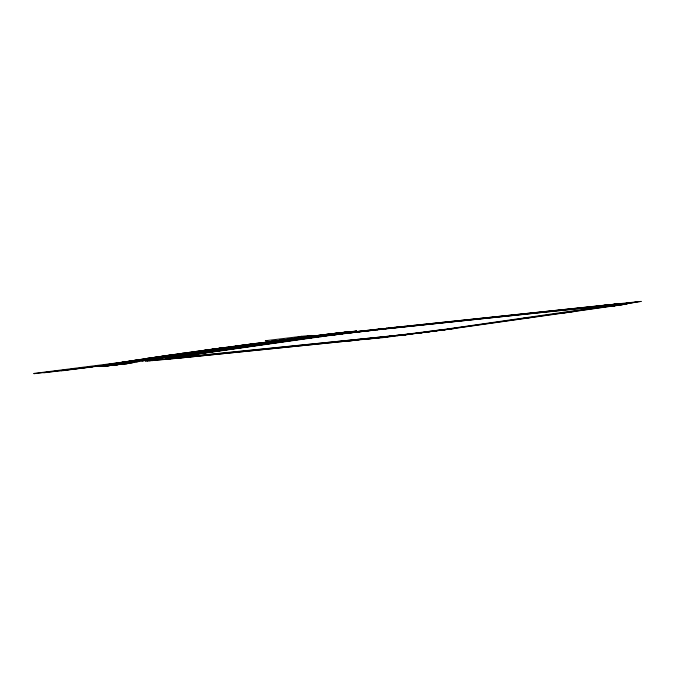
<?xml version="1.0" encoding="UTF-8"?>
<svg xmlns="http://www.w3.org/2000/svg" width="675" height="675" viewBox="0 0 675 675"><rect width="100%" height="100%" fill="white"/><g stroke="black" fill="none" stroke-linecap="round" stroke-linejoin="round"><path stroke-width="1.01" d="M607.584 304.965L604.741 305.243L641.25 301.404L626.771 303.438L627.708 303.514M627.691 303.505L626.122 303.961M335.914 333.29L334.353 333.45M444.234 329.442L613.55 305.066M624.265 304.315L627.455 303.674L610.689 304.67L393.812 327.493L394.335 327.426M117.543 364.728L99.731 366.559L128.351 361.538M107.662 365.749L111.324 365.15M178.065 357.024C176.099 357.421 181.001 357.21 177.533 357.227L178.124 357.016M341.12 332.843L337.061 333.323M341.626 332.792L343.119 332.454L340.284 332.699M409.565 334.159L382.421 337.694L363.243 339.424M169.172 358.358L168.193 358.256L178.09 356.56M623.97 304.138L624.594 303.91M99.917 366.474L105.992 365.209L34.611 373.621M118.496 364.137L112.117 365.243M311.445 335.585L303.421 337.281M105.376 365.892L103.638 366.078M145.673 360.534L145.159 360.754L148.972 359.859M339.922 332.767L345.414 332.277L335.998 333.416M342.875 332.539L356.839 331.13L355.286 331.383M168.893 358.349L189.143 356.67M266.625 340.58L265.343 340.85L268.777 341.702L288.883 339.145M106.11 365.183L117.307 363.167M178.841 356.856L177.517 357.185M292.79 338.639L301.573 336.336L310.036 335.543M267.055 341.28L268.844 341.736M111.012 365.226L115.602 364.247M103.975 365.985L103.452 366.044M130.292 363.184L116.53 364.567M309.985 337.829L165.164 358.602L165.738 358.754A65.45 1.139 -6.6 0 0 180.352 357.64L412.003 333.813M300.856 337.61L303.775 336.918L299.928 337.728M114.691 364.778L118.927 363.876L104.287 365.951M135.877 362.028L142.273 360.838M34.4 373.444L33.767 373.596L34.796 373.613M146.146 360.408L146.964 360.231L142.822 360.745M311.251 335.475L304.889 336.85L311.605 335.483M178.31 356.965L185.667 355.776M178.993 356.83L180.402 356.577M611.778 305.623L612.444 305.48M130.613 363.125L127.702 363.555L135.962 362.011M102.338 366.171L106.658 365.259L101.588 366.263M348.038 332.041L343.668 332.547L344.402 332.497M611.466 305.682L608.057 306.248M622.325 304.476L624.054 304.113M624.367 304.298L624.94 304.18L622.249 304.636L625.649 304.079M118.378 364.163L120.766 363.673M150.635 359.741L147.96 360.501L150.5 360.526M100.457 366.39L105.992 365.209M134.528 362.298L131.085 363.032M120.631 363.698L123.322 363.175M115.467 364.272L121.07 363.201M136.772 361.859L139.759 361.294M624.181 304.324L623.042 304.518M123.171 363.201L126.174 362.644M279.745 340.318L281.559 340.09M283.652 339.727L280.665 340.082M287.82 339.28L288.427 339.204M607.897 306.273L603.079 306.982M109.257 364.593L110.557 364.348M142.366 360.821L149.192 359.817L141.691 360.939M382.21 337.272L373.385 338.268M34.256 373.469L35.041 373.326M126.006 362.669L129.322 362.078M120.901 363.234L127.718 362.036M150.483 359.767L153.039 359.319M180.714 356.527L180.082 356.628M129.136 362.112L132.756 361.488M117.982 364.576L113.864 365.032L116.286 364.601M622.485 304.442L448.158 329.096L450.217 328.885A72.233 1.257 -6.6 0 1 402.233 334.952M120.555 362.618L138.054 359.834M132.553 361.522L136.375 360.872M622.941 304.535L624.645 304.265M110.076 364.433L106.237 364.694L133.346 360.56M127.516 362.07L135.312 360.771M119.762 364.314L119.205 364.416L121.424 364.146M123.078 363.968L122.512 364.061L124.732 363.791M126.385 363.614L125.828 363.707L129.499 363.302L129.001 363.378M170.977 356.181L148.635 359.741L150.069 359.497M400.013 326.877L401.448 326.666L399.727 326.911M34.83 373.368L124.47 361.977M136.156 360.914L140.265 360.239M153.723 358.889L150.28 359.632M150.5 359.598L151.512 359.438M358.543 339.93L355.362 340.259M140.037 360.273L144.425 359.564M266.414 340.613L301.573 336.336M621.776 304.72L623.438 304.467M128.123 361.572L221.636 348.072M133.54 360.534L170.851 354.991M135.076 360.813L226.943 347.549L339.584 333.045M152.82 359.362L163.586 357.733M615.634 304.214L617.448 304.079L393.415 327.89M618.578 305.227L616.579 305.505L620.325 304.965M144.18 359.606L157.891 357.48M156.237 358.484L161.772 357.607M356.712 331.163L351.506 331.864M151.765 359.395L286.478 340.293M155.318 358.847L149.757 359.547M270.422 341.533L291.929 338.749M181.474 356.4L182.52 356.24M164.548 357.176L190.628 353.27M622.046 304.695L620.19 304.982L621.911 304.72M165.248 355.793L153.875 357.455M148.213 358.29L143.21 359.049L153.672 357.48M298.333 338.732L297.363 338.782M381.189 337.348L382.05 337.272L378.034 337.804M159.173 358.273L157.292 358.552M396.453 327.257L397.617 327.08M618.157 305.277L620.477 304.94M164.903 355.843L183.398 353.219M163.215 356.678L168.159 355.944M361.336 331.104L361.758 331.045M390.648 328.185L389.315 328.379L391.019 328.143M181.803 357.075L393.348 335.804M399.33 335.129L444.15 329.451M611.103 306.138L611.44 306.087A72.233 1.257 -6.6 0 0 621.236 303.978L617.65 304.349L621.16 303.986M180.368 354.772L181.415 354.62M184.452 354.173L198.399 352.156M178.563 356.493L313.563 337.416L313.057 337.475M183.634 356.071L185.279 355.826M390.555 328.252L624.603 303.902M401.33 326.683L399.659 326.911M588.212 306.998L593.283 306.408L589.528 306.804M609.727 305.1L613.373 304.585M618.747 305.201L454.933 328.371M177.23 354.088L203.791 350.392M173.787 355.118L223.577 348.14M163.941 357.683L161.705 357.91M185.693 355.767L325.763 335.99M173.441 358.678L359.505 339.77M179.162 358.104L347.473 341.035M195.505 352.569L233.879 347.203M278.935 341.339L280.91 341.061M614.528 305.8L616.503 305.53M614.166 305.851L614.621 305.8L611.989 306.07M616.849 305.48L616.672 305.505M190.983 353.776L200.618 352.409M610.267 306.256L608.167 306.467M561.271 313.327L574.358 311.47M206.887 350.949L215.308 349.768M278.606 341.381L280.842 341.153M281.222 341.094L303.396 338.141M312.854 337.5L327.788 335.517M191.498 356.434L188.89 356.797M386.632 336.698L388.218 336.471L385.298 336.833M442.724 329.653L434.843 330.725M452.722 328.674L455.591 328.286M309.471 337.888L312.036 337.618M320.515 336.707L322.81 336.386M192.215 356.299L189.776 356.611M347.65 341.018L348.123 340.951M453.389 328.598L435.333 330.919M211.258 349.372L204.213 350.333L226.808 347.279M211.688 349.312L237.431 345.954M224.007 348.089L230.96 347.144M226.564 348.207L228.555 347.937M232.521 347.389L250.29 344.984M283.804 340.656L286.04 340.352M290.824 339.711L286.605 340.276M354.08 331.535L342.478 332.691M309.867 337.829L318.87 336.682M315.082 337.188L318.001 336.791M342.233 333.889L333.484 334.986M447.761 329.358L451.027 328.919M453.119 328.624L455.212 328.337M227.036 347.245L261.082 342.748M238.992 346.064L246.308 345.085M247.615 345.347L273.822 341.854M289.102 339.947L291.862 339.576M353.118 331.661L354.4 331.484L352.468 331.746M442.15 330.1L452.917 328.649M439.383 330.455L448.487 329.265M235.6 346.123L254.526 343.693M254.998 343.938L262.921 342.892M268.464 342.562L296.848 338.85M292.115 339.542L292.553 339.483M351.135 331.914L352.046 331.796M323.941 336.234L337.365 334.496M378.557 329.67L607.289 305.488M235.347 346.14L272.396 341.356M289.389 339.078L331.678 333.703M272.008 341.702L289.465 339.432M345.828 332.345L347.254 332.201M297.624 338.749L298.19 338.673M348.688 332.058L350.114 331.914M317.36 336.808L350.35 332.741M328.21 335.458L328.708 335.399M332.564 335.104L333.593 334.977M439.13 330.488L442.927 330.007M270.835 341.491L289.491 339.061M289.988 339.365L298.839 338.226M287.423 340.073L290.469 339.677M295.287 339.128L293.524 339.28M295.532 339.095L317.587 336.175M352.932 331.687L354.915 331.433M110.767 365.361L108.937 365.546L127.415 363.589M426.541 331.805L427.984 331.619M428.051 331.611L431.097 331.214M283.247 339.871L285.601 339.567M304.712 337.913L305.775 337.778M307.598 337.458L309.445 337.222M315.512 336.437L339.449 333.391M352.73 331.712L353.354 331.627M302.392 338.209L326.455 335.264M329.408 335.509L333.104 335.036M337.837 334.437L337.264 334.505M107.19 364.686L107.857 364.601L106.414 364.728M61.037 370.862L92.458 366.896M611.617 304.754L616.435 304.155L613.744 304.391M432.7 331.315L436.784 330.801M442.673 330.033L426.127 332.134M331.163 333.813L310.036 336.454M311.85 336.293L331.796 333.762M335.838 333.425L331.948 333.745L340.554 332.674M315.529 335.981L337.348 333.298M334.758 333.982L351.337 331.889M306.087 337.736L309.572 337.298M309.85 337.264L317.225 336.344M336.96 334.361L338.437 334.176M337.973 334.42L357.792 332.024M96.213 366.441L99.588 366.019M126.832 363.665L128.199 363.488M330.05 333.906L330.548 333.847M332.227 333.712L342.098 332.539M333.475 334.792L338.285 334.201M338.479 334.176L343.904 333.509M348.114 333.003L372.592 330.159M43.782 372.794L109.004 364.635M67.424 370.086L63.357 370.583M147.791 360.847L145.159 360.762M420.39 332.792L427.503 331.906M411.615 333.906L414.998 333.501M421.065 332.758L432.97 331.282M339.888 332.902L342.276 332.615M340.411 332.843L343.516 332.53L341.373 332.826M313.774 336.766L321.368 335.829L317.824 336.268M325.603 335.315L321.983 335.753L325.983 335.273M325.915 335.273L329.923 334.792M344.225 333.475L345.06 333.374M624.915 303.505L614.275 304.493M415.623 333.425L425.832 332.176M426.423 332.1L429.595 331.703M326.227 335.239L338.74 333.737M350.342 332.91L352.747 332.623M114.936 363.58L112.995 363.808L114.522 363.648M150.736 359.387L152.002 359.235M149.833 359.539L154.178 359.016M404.148 334.8L407.481 334.564L397.271 335.61M422.55 332.581L408.232 334.311L411.573 333.914M330.556 334.716L334.648 334.226M334.943 334.184L344.14 333.146M400.714 326.767L401.288 326.692M355.312 332.319L361.868 331.552M347.203 333.281L348.258 333.155M358.45 331.948L359.108 331.872M147.344 359.952L150.888 359.539M398.672 335.205L393.221 335.812M404.494 334.513L386.564 336.707M409.514 333.906L410.468 333.796M398.317 335.483L396.503 335.694M352.181 332.151L348.351 332.598L369.849 330.126M343.204 333.205L360.804 331.206M348.764 332.868L379.316 329.417M625.337 303.48L636.879 302.13M125.364 363.833L126.174 363.741M165.738 358.754L165.164 358.602L166.885 358.189M393.441 336.049L381.864 337.373M386.716 328.252L386.218 328.312L390.589 327.831M359.463 331.83L378.101 329.721L377.165 329.822M625.759 303.463L634.702 302.425M629.362 303.117L624.198 303.556M112.691 365.175L107.992 365.715M118.108 364.492L116.168 364.677M117.222 364.762L115.383 364.702M124.529 363.935L117.61 364.719M395.558 335.559L396.875 335.407M398.976 335.407L405.852 334.8M357.311 331.56L361.429 331.087M370.119 330.1L374.127 329.645M362.197 331.509L371.621 330.438M109.105 365.572L102.836 366.297M341.238 332.606L340.74 332.665L352.789 331.45M366.162 330.548L392.521 327.679M269.933 341.592L268.76 341.736M116.876 363.243L117.627 363.158A473.622 8.269 -6.6 0 1 219.687 348.258L219.156 348.308M104.296 366.128L103.461 366.196L111.164 365.352M370.499 338.639L372.018 338.47M373.073 338.302L366.601 339.01M392.968 336.049L382.801 337.171M374.237 338.226L375.865 338.04M374.768 329.577L378.633 329.147M378.953 329.113L382.413 328.725M377.907 329.273L385.02 328.489M105.638 365.993L107.291 365.816M108.953 365.648L110.599 365.462M393.711 335.762L395.98 335.509M364.433 339.297L365.293 339.204M366.424 339.086L365.597 339.171L380.54 337.517M366.829 339.036L368.786 338.825M355.101 331.4L352.873 331.602M373.081 330.041L395.542 327.577M380.067 329.501L382.455 329.248M385.552 328.911L386.007 328.868M372.642 338.403L373.925 338.259M373.157 338.344L373.604 338.293M376.507 337.973L377.713 337.837M390.892 327.797L398.258 327.004M400.511 326.784L401.161 326.7M399.794 326.902L589.646 306.788M385.56 328.733L390.361 328.219M612.031 304.805L622.207 303.683M618.697 304.087L620.511 303.893M102.33 366.348L105.418 365.985M115.282 364.973L116.395 364.854L112.261 365.293M366.525 339.069L359.176 339.863M593.553 306.382L597.35 305.986M391.103 328.134L391.652 328.075M112.658 363.977L111.232 364.129L112.565 363.994M349.549 340.867L355.084 340.293L346.41 341.187M345.161 332.286L348.207 331.99L345.364 332.294M627.134 303.438L626.24 303.472M627.024 303.792L625.295 304.13M608.943 306.357L611.263 306.113M523.125 318.288L530.845 317.486M177.922 356.577L178.453 356.527M176.546 356.687L178.9 356.442M179.482 356.358L180.006 356.307M451.398 328.7L451.955 328.641M452.765 328.59L455.397 328.312M109.434 365.369L111.164 365.192M362.171 339.542L362.652 339.491M600.758 305.64L597.62 305.961L602.176 305.497M352.73 331.45L348.84 331.838M339.356 332.969L337.66 333.146L338.487 333.146M334.538 333.534L336.757 333.349M607.289 305.488L611.187 305.125L609.727 305.252M283.458 339.795L285.128 339.626M340.597 341.423L390.42 336.336M176.394 358.383L179.272 358.087M607.559 305.463L609.449 305.277M337.449 333.062L338.985 332.91M276.1 340.791L275.113 340.917M190.915 356.476L192.738 356.088M180.875 357.868L150.348 360.534M607.281 304.99L607.897 304.931M601.265 305.589L605.036 305.21M611.93 304.72L612.529 304.661M342.993 332.497L344.697 332.328M193.134 356.054L195.126 355.852M172.977 358.72L170.353 358.973M610.048 304.729L613.162 304.433M604.496 305.269L601.003 305.615M607.795 304.948L609.398 304.788M351.473 331.577L352.325 331.493M191.936 356.172L185.642 356.754M170.125 358.999L151.9 360.602M615.043 304.265L613.938 304.374L618.241 303.995M252.374 343.887L252.821 343.845M609.77 304.838L614.756 304.391M613.086 304.611L612.503 304.661L615.263 304.4M352.865 331.442L353.666 331.374M620.418 303.817L618.638 303.961M353.801 331.366L356.257 331.163M155.748 360.307L157.537 360.155M618.494 303.978L620.688 303.801M331.29 333.804L331.948 333.745M182.824 356.999L178.968 357.252M153.52 360.484L147.698 360.855M309.783 335.559L310.795 335.492M617.448 304.18L618.055 304.147M619.549 304.012L622.257 303.843M178.765 357.261L181.685 357.083M148.854 360.796L150.432 360.703M621.523 303.733L622.004 303.708M310.61 335.509L311.555 335.475M146.762 360.88L147.859 360.847M286.327 340.318L285.542 340.318M305.876 337.677L306.686 337.66M285.373 340.343L286.284 340.318M627.218 303.488L626.78 303.497L627.421 303.531M613.204 305.075L611.862 305.083L613.533 305.066M145.522 360.872L146.121 360.889M112.489 365.116L115.543 364.745L112.489 365.116M110.827 365.285L109.063 365.47L110.843 365.276M110.894 363.968L109.375 364.196L112.387 363.791L110.894 363.968M408.569 334.277L409.379 334.226L408.569 334.277M616.435 304.155L611.643 304.585L616.427 304.155"/></g></svg>
